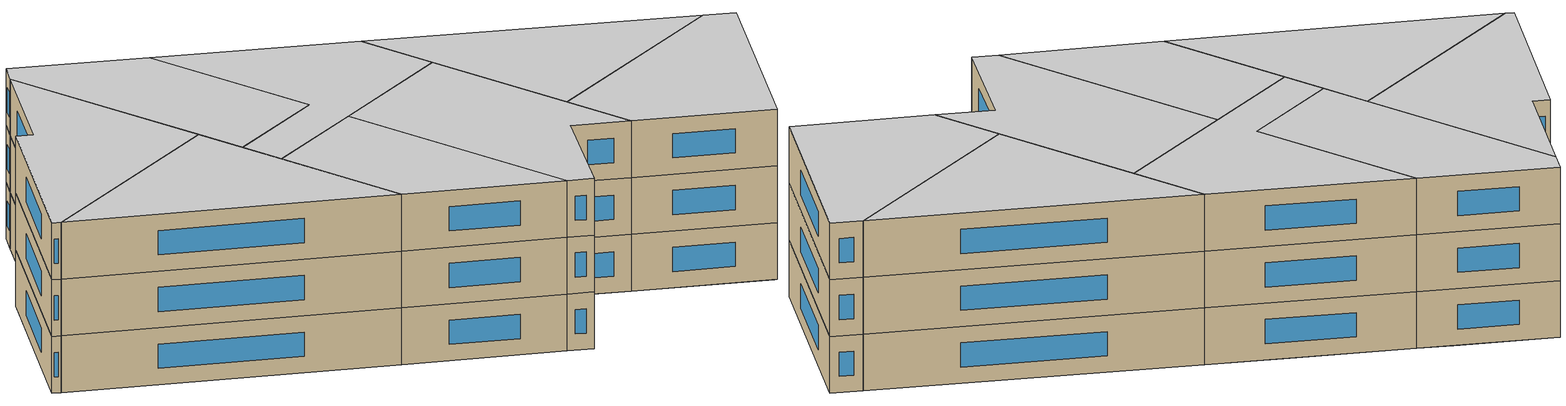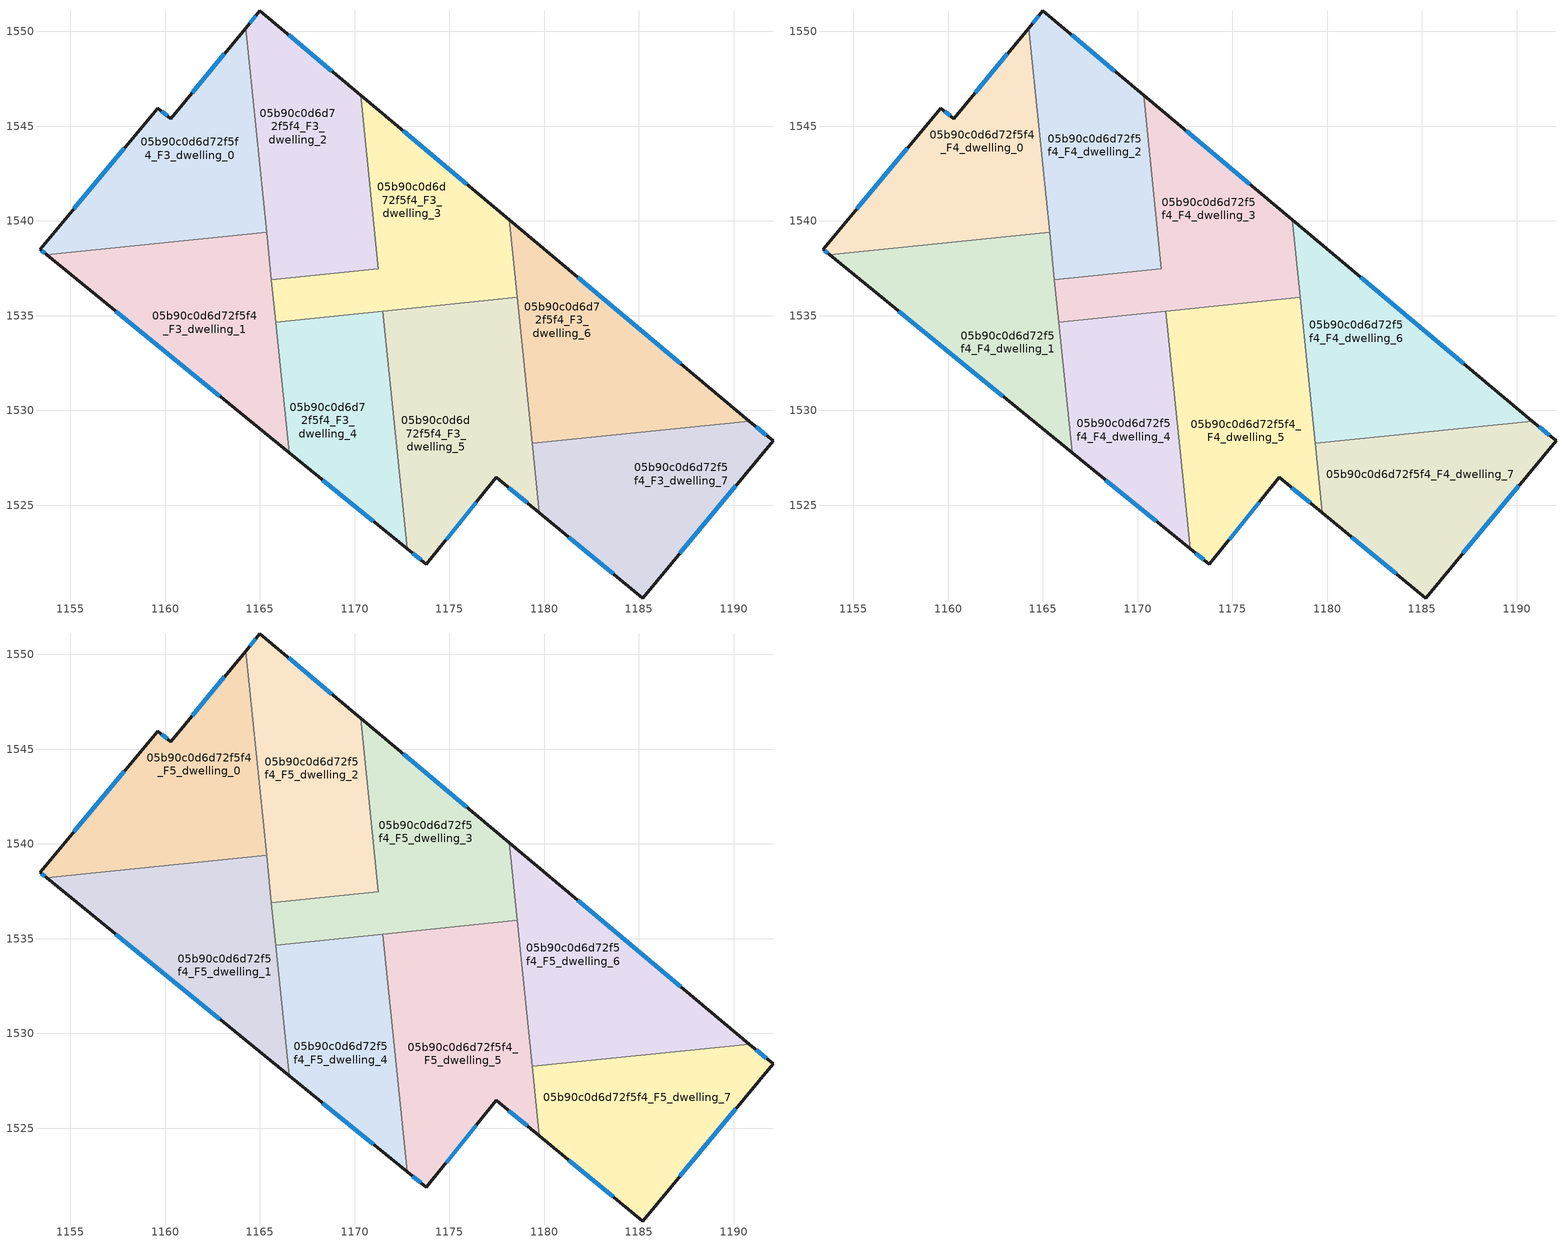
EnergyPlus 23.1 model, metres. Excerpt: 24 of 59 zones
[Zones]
05b90c0d6d72f5f4_F3_dwelling_0
 floor to 05b90c0d6d72f5f4_F2_dwelling_0 (EU_floor_Construction): 1163.63,1549.42 1164.67,1539.33 1153.76,1538.21 1153.4,1538.5 1159.62,1545.95 1160.3,1545.4 z9
 floor to 05b90c0d6d72f5f4_F2_dwelling_1 (EU_floor_Construction): 1164.25,1550.17 1165.36,1539.4 1164.67,1539.33 1163.63,1549.42 z9
 wall outside (EU_wall_Construction): 1164.25,1550.17 1160.3,1545.4 1159.62,1545.95 1153.4,1538.5 1153.76,1538.21 z9:12
 wall to 05b90c0d6d72f5f4_F3_dwelling_1 (EU_wall_Construction): 1153.76,1538.21 1165.36,1539.4 z9:12
 wall to 05b90c0d6d72f5f4_F3_dwelling_2 (EU_wall_Construction): 1165.36,1539.4 1164.25,1550.17 z9:12
 window (EU_Window_Construction): 1153.5,1538.42 1153.65,1538.29 / 1157.84,1543.82 1155.18,1540.63 / 1160.11,1545.56 1159.82,1545.79 / 1163.12,1548.81 1161.43,1546.76 z9.86:11.14
05b90c0d6d72f5f4_F3_dwelling_1
 floor to 05b90c0d6d72f5f4_F2_dwelling_2 (EU_floor_Construction): 1164.72,1538.8 1164.84,1537.63 1165.79,1528.39 1154.34,1537.73 z9
 floor to 05b90c0d6d72f5f4_F2_dwelling_0 (EU_floor_Construction): 1164.67,1539.33 1164.72,1538.8 1154.34,1537.73 1153.76,1538.21 z9
 floor to 05b90c0d6d72f5f4_F2_dwelling_1 (EU_floor_Construction): 1165.36,1539.4 1165.41,1538.87 1164.72,1538.8 1164.67,1539.33 z9
 floor to 05b90c0d6d72f5f4_F2_dwelling_3 (EU_floor_Construction): 1165.41,1538.87 1165.75,1535.56 1165.06,1535.49 1164.84,1537.63 1164.83,1537.77 1164.72,1538.8 z9
 floor adiabatic (EU_floor_Construction): 1164.84,1537.63 1165.06,1535.49 1165.75,1535.56 1166.55,1527.77 1165.79,1528.39 1164.83,1537.77 z9
 wall outside (EU_wall_Construction): 1153.76,1538.21 1166.55,1527.77 z9:12
 wall to 05b90c0d6d72f5f4_F3_dwelling_4 (EU_wall_Construction): 1166.55,1527.77 1165.84,1534.66 z9:12
 wall to 05b90c0d6d72f5f4_F3_dwelling_3 (EU_wall_Construction): 1165.84,1534.66 1165.61,1536.88 z9:12
 wall to 05b90c0d6d72f5f4_F3_dwelling_2 (EU_wall_Construction): 1165.61,1536.88 1165.36,1539.4 z9:12
 window (EU_Window_Construction): 1157.41,1535.23 1162.89,1530.75 z9.86:11.14
05b90c0d6d72f5f4_F3_dwelling_2
 floor to 05b90c0d6d72f5f4_F2_dwelling_1 (EU_floor_Construction): 1168.94,1547.79 1169.81,1539.32 1165.41,1538.87 1164.25,1550.17 1165.01,1551.08 z9
 floor to 05b90c0d6d72f5f4_F2_dwelling_3 (EU_floor_Construction): 1170.32,1546.62 1171.26,1537.46 1165.61,1536.88 1165.41,1538.87 1169.81,1539.32 1168.94,1547.79 z9
 wall outside (EU_wall_Construction): 1170.32,1546.62 1165.01,1551.08 1164.25,1550.17 z9:12
 wall to 05b90c0d6d72f5f4_F3_dwelling_3 (EU_wall_Construction): 1165.61,1536.88 1171.26,1537.46 1170.32,1546.62 z9:12
 window (EU_Window_Construction): 1164.79,1550.82 1164.47,1550.43 / 1168.8,1547.9 1166.53,1549.81 z9.86:11.14
05b90c0d6d72f5f4_F3_dwelling_3
 floor to 05b90c0d6d72f5f4_F2_dwelling_3 (EU_floor_Construction): 1175,1542.7 1175.63,1536.58 1165.75,1535.56 1165.61,1536.88 1171.26,1537.46 1170.32,1546.62 z9
 floor to 05b90c0d6d72f5f4_F2_dwelling_6 (EU_floor_Construction): 1178.17,1540.05 1178.59,1535.97 1175.72,1535.67 1175,1542.7 z9
 floor to 05b90c0d6d72f5f4_F2_dwelling_4 (EU_floor_Construction): 1170.14,1536.01 1170.24,1535.11 1165.84,1534.66 1165.75,1535.56 z9
 floor to 05b90c0d6d72f5f4_F2_dwelling_5 (EU_floor_Construction): 1175.63,1536.58 1175.72,1535.67 1170.24,1535.11 1170.15,1536.01 z9
 wall outside (EU_wall_Construction): 1178.17,1540.05 1170.32,1546.62 z9:12
 wall to 05b90c0d6d72f5f4_F3_dwelling_6 (EU_wall_Construction): 1178.59,1535.97 1178.17,1540.05 z9:12
 wall to 05b90c0d6d72f5f4_F3_dwelling_5 (EU_wall_Construction): 1171.49,1535.24 1178.59,1535.97 z9:12
 wall to 05b90c0d6d72f5f4_F3_dwelling_4 (EU_wall_Construction): 1165.84,1534.66 1171.49,1535.24 z9:12
 window (EU_Window_Construction): 1175.93,1541.93 1172.56,1544.75 z9.86:11.14
05b90c0d6d72f5f4_F3_dwelling_4
 floor to 05b90c0d6d72f5f4_F2_dwelling_4 (EU_floor_Construction): 1170.24,1535.11 1171.4,1523.82 1166.55,1527.77 1165.84,1534.66 z9
 floor to 05b90c0d6d72f5f4_F2_dwelling_5 (EU_floor_Construction): 1171.49,1535.24 1172.78,1522.69 1171.4,1523.82 1170.24,1535.11 z9
 wall outside (EU_wall_Construction): 1166.55,1527.77 1172.78,1522.69 z9:12
 wall to 05b90c0d6d72f5f4_F3_dwelling_5 (EU_wall_Construction): 1172.78,1522.69 1171.49,1535.24 z9:12
 window (EU_Window_Construction): 1168.33,1526.32 1171,1524.14 z9.86:11.14
05b90c0d6d72f5f4_F3_dwelling_5
 floor to 05b90c0d6d72f5f4_F2_dwelling_5 (EU_floor_Construction): 1175.72,1535.67 1176.6,1527.2 1179.75,1524.59 1177.48,1526.47 1173.78,1521.88 1172.78,1522.69 1171.49,1535.24 z9
 floor to 05b90c0d6d72f5f4_F2_dwelling_7 (EU_floor_Construction): 1179.07,1531.26 1179.75,1524.59 1176.6,1527.2 1176.21,1530.96 z9
 floor to 05b90c0d6d72f5f4_F2_dwelling_6 (EU_floor_Construction): 1178.59,1535.97 1179.07,1531.26 1176.21,1530.96 1175.72,1535.67 z9
 wall outside (EU_wall_Construction): 1172.78,1522.69 1173.78,1521.88 1177.48,1526.47 1179.75,1524.59 z9:12
 wall to 05b90c0d6d72f5f4_F3_dwelling_7 (EU_wall_Construction): 1179.75,1524.59 1179.38,1528.27 z9:12
 wall to 05b90c0d6d72f5f4_F3_dwelling_6 (EU_wall_Construction): 1179.38,1528.26 1178.59,1535.97 z9:12
 window (EU_Window_Construction): 1173.06,1522.46 1173.49,1522.11 / 1178.13,1525.93 1179.1,1525.13 / 1174.83,1523.19 1176.42,1525.16 z9.86:11.14
05b90c0d6d72f5f4_F3_dwelling_6
 floor to 05b90c0d6d72f5f4_F2_dwelling_6 (EU_floor_Construction): 1183.54,1535.54 1183.93,1531.76 1179.07,1531.26 1178.17,1540.05 z9
 floor to 05b90c0d6d72f5f4_F2_dwelling_8 (EU_floor_Construction): 1190.82,1529.44 1184.24,1528.76 1183.54,1535.54 z9
 floor to 05b90c0d6d72f5f4_F2_dwelling_7 (EU_floor_Construction): 1183.93,1531.76 1184.24,1528.76 1179.38,1528.27 1179.07,1531.26 z9
 wall outside (EU_wall_Construction): 1190.82,1529.44 1178.17,1540.05 z9:12
 wall to 05b90c0d6d72f5f4_F3_dwelling_7 (EU_wall_Construction): 1179.38,1528.26 1190.82,1529.44 z9:12
 window (EU_Window_Construction): 1187.21,1532.47 1181.78,1537.02 z9.86:11.14
05b90c0d6d72f5f4_F3_dwelling_7
 floor to 05b90c0d6d72f5f4_F2_dwelling_7 (EU_floor_Construction): 1184.24,1528.76 1185.12,1520.17 1179.75,1524.59 1179.38,1528.26 z9
 floor to 05b90c0d6d72f5f4_F2_dwelling_8 (EU_floor_Construction): 1192.08,1528.39 1185.21,1520.09 1185.12,1520.17 1184.24,1528.76 1190.82,1529.44 z9
 wall outside (EU_wall_Construction): 1179.75,1524.59 1185.21,1520.09 1192.08,1528.39 1190.82,1529.44 z9:12
 window (EU_Window_Construction): 1191.72,1528.69 1191.18,1529.14 / 1187.17,1522.46 1190.11,1526.02 / 1181.31,1523.31 1183.65,1521.38 z9.86:11.14
05b90c0d6d72f5f4_F4_dwelling_0
 floor to 05b90c0d6d72f5f4_F3_dwelling_0 (EU_floor_Construction): 1164.25,1550.17 1165.36,1539.4 1153.76,1538.21 1153.4,1538.5 1159.62,1545.95 1160.3,1545.4 z12
 wall outside (EU_wall_Construction): 1164.25,1550.17 1160.3,1545.4 1159.62,1545.95 1153.4,1538.5 1153.76,1538.21 z12:15
 wall to 05b90c0d6d72f5f4_F4_dwelling_1 (EU_wall_Construction): 1153.76,1538.21 1165.36,1539.4 z12:15
 wall to 05b90c0d6d72f5f4_F4_dwelling_2 (EU_wall_Construction): 1165.36,1539.4 1164.25,1550.17 z12:15
 window (EU_Window_Construction): 1153.5,1538.42 1153.65,1538.29 / 1157.84,1543.82 1155.18,1540.63 / 1160.11,1545.56 1159.82,1545.79 / 1163.12,1548.81 1161.43,1546.76 z12.86:14.14
05b90c0d6d72f5f4_F4_dwelling_1
 floor to 05b90c0d6d72f5f4_F3_dwelling_1 (EU_floor_Construction): 1165.36,1539.4 1166.55,1527.77 1153.76,1538.21 z12
 wall outside (EU_wall_Construction): 1153.76,1538.21 1166.55,1527.77 z12:15
 wall to 05b90c0d6d72f5f4_F4_dwelling_4 (EU_wall_Construction): 1166.55,1527.77 1165.84,1534.66 z12:15
 wall to 05b90c0d6d72f5f4_F4_dwelling_3 (EU_wall_Construction): 1165.84,1534.66 1165.61,1536.88 z12:15
 wall to 05b90c0d6d72f5f4_F4_dwelling_2 (EU_wall_Construction): 1165.61,1536.88 1165.36,1539.4 z12:15
 window (EU_Window_Construction): 1157.41,1535.23 1162.89,1530.75 z12.86:14.14
05b90c0d6d72f5f4_F4_dwelling_2
 floor to 05b90c0d6d72f5f4_F3_dwelling_2 (EU_floor_Construction): 1170.32,1546.62 1171.26,1537.46 1165.61,1536.88 1164.25,1550.17 1165.01,1551.08 z12
 wall outside (EU_wall_Construction): 1170.32,1546.62 1165.01,1551.08 1164.25,1550.17 z12:15
 wall to 05b90c0d6d72f5f4_F4_dwelling_3 (EU_wall_Construction): 1165.61,1536.88 1171.26,1537.46 1170.32,1546.62 z12:15
 window (EU_Window_Construction): 1164.79,1550.82 1164.47,1550.43 / 1168.8,1547.9 1166.53,1549.81 z12.86:14.14
05b90c0d6d72f5f4_F4_dwelling_3
 floor to 05b90c0d6d72f5f4_F3_dwelling_3 (EU_floor_Construction): 1178.17,1540.05 1178.59,1535.97 1165.84,1534.66 1165.61,1536.88 1171.26,1537.46 1170.32,1546.62 z12
 wall outside (EU_wall_Construction): 1178.17,1540.05 1170.32,1546.62 z12:15
 wall to 05b90c0d6d72f5f4_F4_dwelling_6 (EU_wall_Construction): 1178.59,1535.97 1178.17,1540.05 z12:15
 wall to 05b90c0d6d72f5f4_F4_dwelling_5 (EU_wall_Construction): 1171.49,1535.24 1178.59,1535.97 z12:15
 wall to 05b90c0d6d72f5f4_F4_dwelling_4 (EU_wall_Construction): 1165.84,1534.66 1171.49,1535.24 z12:15
 window (EU_Window_Construction): 1175.93,1541.93 1172.56,1544.75 z12.86:14.14
05b90c0d6d72f5f4_F4_dwelling_4
 floor to 05b90c0d6d72f5f4_F3_dwelling_4 (EU_floor_Construction): 1171.49,1535.24 1172.78,1522.69 1166.55,1527.77 1165.84,1534.66 z12
 wall outside (EU_wall_Construction): 1166.55,1527.77 1172.78,1522.69 z12:15
 wall to 05b90c0d6d72f5f4_F4_dwelling_5 (EU_wall_Construction): 1172.78,1522.69 1171.49,1535.24 z12:15
 window (EU_Window_Construction): 1168.33,1526.32 1171,1524.14 z12.86:14.14
05b90c0d6d72f5f4_F4_dwelling_5
 floor to 05b90c0d6d72f5f4_F3_dwelling_5 (EU_floor_Construction): 1178.59,1535.97 1179.75,1524.59 1177.48,1526.47 1173.78,1521.88 1172.78,1522.69 1171.49,1535.24 z12
 wall outside (EU_wall_Construction): 1172.78,1522.69 1173.78,1521.88 1177.48,1526.47 1179.75,1524.59 z12:15
 wall to 05b90c0d6d72f5f4_F4_dwelling_7 (EU_wall_Construction): 1179.75,1524.59 1179.38,1528.27 z12:15
 wall to 05b90c0d6d72f5f4_F4_dwelling_6 (EU_wall_Construction): 1179.38,1528.26 1178.59,1535.97 z12:15
 window (EU_Window_Construction): 1173.06,1522.46 1173.49,1522.11 / 1178.13,1525.93 1179.1,1525.13 / 1174.83,1523.19 1176.42,1525.16 z12.86:14.14
05b90c0d6d72f5f4_F4_dwelling_6
 floor to 05b90c0d6d72f5f4_F3_dwelling_6 (EU_floor_Construction): 1190.82,1529.44 1179.38,1528.26 1178.17,1540.05 z12
 wall outside (EU_wall_Construction): 1190.82,1529.44 1178.17,1540.05 z12:15
 wall to 05b90c0d6d72f5f4_F4_dwelling_7 (EU_wall_Construction): 1179.38,1528.26 1190.82,1529.44 z12:15
 window (EU_Window_Construction): 1187.21,1532.47 1181.78,1537.02 z12.86:14.14
05b90c0d6d72f5f4_F4_dwelling_7
 floor to 05b90c0d6d72f5f4_F3_dwelling_7 (EU_floor_Construction): 1192.08,1528.39 1185.21,1520.09 1179.75,1524.59 1179.38,1528.26 1190.82,1529.44 z12
 wall outside (EU_wall_Construction): 1179.75,1524.59 1185.21,1520.09 1192.08,1528.39 1190.82,1529.44 z12:15
 window (EU_Window_Construction): 1191.72,1528.69 1191.18,1529.14 / 1187.17,1522.46 1190.11,1526.02 / 1181.31,1523.31 1183.65,1521.38 z12.86:14.14
05b90c0d6d72f5f4_F5_dwelling_0
 floor to 05b90c0d6d72f5f4_F4_dwelling_0 (EU_floor_Construction): 1164.25,1550.17 1165.36,1539.4 1153.76,1538.21 1153.4,1538.5 1159.62,1545.95 1160.3,1545.4 z15
 wall outside (EU_wall_Construction): 1164.25,1550.17 1160.3,1545.4 1159.62,1545.95 1153.4,1538.5 1153.76,1538.21 z15:18
 wall to 05b90c0d6d72f5f4_F5_dwelling_1 (EU_wall_Construction): 1153.76,1538.21 1165.36,1539.4 z15:18
 wall to 05b90c0d6d72f5f4_F5_dwelling_2 (EU_wall_Construction): 1165.36,1539.4 1164.25,1550.17 z15:18
 window (EU_Window_Construction): 1153.5,1538.42 1153.65,1538.29 / 1157.84,1543.82 1155.18,1540.63 / 1160.11,1545.56 1159.82,1545.79 / 1163.12,1548.81 1161.43,1546.76 z15.86:17.14
 ceiling to 05b90c0d6d72f5f4_F6_dwelling_0 (EU_floor_Construction): 1165.36,1539.4 1164.25,1550.17 1160.3,1545.4 1159.62,1545.95 1153.4,1538.5 1153.76,1538.21 z18
05b90c0d6d72f5f4_F5_dwelling_1
 floor to 05b90c0d6d72f5f4_F4_dwelling_1 (EU_floor_Construction): 1165.36,1539.4 1166.55,1527.77 1153.76,1538.21 z15
 wall outside (EU_wall_Construction): 1153.76,1538.21 1166.55,1527.77 z15:18
 wall to 05b90c0d6d72f5f4_F5_dwelling_4 (EU_wall_Construction): 1166.55,1527.77 1165.84,1534.66 z15:18
 wall to 05b90c0d6d72f5f4_F5_dwelling_3 (EU_wall_Construction): 1165.84,1534.66 1165.61,1536.88 z15:18
 wall to 05b90c0d6d72f5f4_F5_dwelling_2 (EU_wall_Construction): 1165.61,1536.88 1165.36,1539.4 z15:18
 window (EU_Window_Construction): 1157.41,1535.23 1162.89,1530.75 z15.86:17.14
 ceiling to 05b90c0d6d72f5f4_F6_dwelling_1 (EU_floor_Construction): 1166.55,1527.77 1165.36,1539.4 1153.76,1538.21 z18
05b90c0d6d72f5f4_F5_dwelling_2
 floor to 05b90c0d6d72f5f4_F4_dwelling_2 (EU_floor_Construction): 1170.32,1546.62 1171.26,1537.46 1165.61,1536.88 1164.25,1550.17 1165.01,1551.08 z15
 wall outside (EU_wall_Construction): 1170.32,1546.62 1165.01,1551.08 1164.25,1550.17 z15:18
 wall to 05b90c0d6d72f5f4_F5_dwelling_3 (EU_wall_Construction): 1165.61,1536.88 1171.26,1537.46 1170.32,1546.62 z15:18
 window (EU_Window_Construction): 1164.79,1550.82 1164.47,1550.43 / 1168.8,1547.9 1166.53,1549.81 z15.86:17.14
 ceiling to 05b90c0d6d72f5f4_F6_dwelling_2 (EU_floor_Construction): 1171.26,1537.46 1170.32,1546.62 1165.01,1551.08 1164.25,1550.17 1165.61,1536.88 z18
05b90c0d6d72f5f4_F5_dwelling_3
 floor to 05b90c0d6d72f5f4_F4_dwelling_3 (EU_floor_Construction): 1178.17,1540.05 1178.59,1535.97 1165.84,1534.66 1165.61,1536.88 1171.26,1537.46 1170.32,1546.62 z15
 wall outside (EU_wall_Construction): 1178.17,1540.05 1170.32,1546.62 z15:18
 wall to 05b90c0d6d72f5f4_F5_dwelling_6 (EU_wall_Construction): 1178.59,1535.97 1178.17,1540.05 z15:18
 wall to 05b90c0d6d72f5f4_F5_dwelling_5 (EU_wall_Construction): 1171.49,1535.24 1178.59,1535.97 z15:18
 wall to 05b90c0d6d72f5f4_F5_dwelling_4 (EU_wall_Construction): 1165.84,1534.66 1171.49,1535.24 z15:18
 window (EU_Window_Construction): 1175.93,1541.93 1172.56,1544.75 z15.86:17.14
 ceiling to 05b90c0d6d72f5f4_F6_dwelling_3 (EU_floor_Construction): 1178.59,1535.97 1178.17,1540.05 1170.32,1546.62 1171.26,1537.46 1165.61,1536.88 1165.84,1534.66 z18
05b90c0d6d72f5f4_F5_dwelling_4
 floor to 05b90c0d6d72f5f4_F4_dwelling_4 (EU_floor_Construction): 1171.49,1535.24 1172.78,1522.69 1166.55,1527.77 1165.84,1534.66 z15
 wall outside (EU_wall_Construction): 1166.55,1527.77 1172.78,1522.69 z15:18
 wall to 05b90c0d6d72f5f4_F5_dwelling_5 (EU_wall_Construction): 1172.78,1522.69 1171.49,1535.24 z15:18
 window (EU_Window_Construction): 1168.33,1526.32 1171,1524.14 z15.86:17.14
 ceiling to 05b90c0d6d72f5f4_F6_dwelling_4 (EU_floor_Construction): 1172.78,1522.69 1171.49,1535.24 1165.84,1534.66 1166.55,1527.77 z18
05b90c0d6d72f5f4_F5_dwelling_5
 floor to 05b90c0d6d72f5f4_F4_dwelling_5 (EU_floor_Construction): 1178.59,1535.97 1179.75,1524.59 1177.48,1526.47 1173.78,1521.88 1172.78,1522.69 1171.49,1535.24 z15
 wall outside (EU_wall_Construction): 1172.78,1522.69 1173.78,1521.88 1177.48,1526.47 1179.75,1524.59 z15:18
 wall to 05b90c0d6d72f5f4_F5_dwelling_7 (EU_wall_Construction): 1179.75,1524.59 1179.38,1528.27 z15:18
 wall to 05b90c0d6d72f5f4_F5_dwelling_6 (EU_wall_Construction): 1179.38,1528.26 1178.59,1535.97 z15:18
 window (EU_Window_Construction): 1173.06,1522.46 1173.49,1522.11 / 1178.13,1525.93 1179.1,1525.13 / 1174.83,1523.19 1176.42,1525.16 z15.86:17.14
 ceiling to 05b90c0d6d72f5f4_F6_dwelling_5 (EU_floor_Construction): 1179.75,1524.59 1178.59,1535.97 1171.49,1535.24 1172.78,1522.69 1173.78,1521.88 1177.48,1526.47 z18
05b90c0d6d72f5f4_F5_dwelling_6
 floor to 05b90c0d6d72f5f4_F4_dwelling_6 (EU_floor_Construction): 1190.82,1529.44 1179.38,1528.26 1178.17,1540.05 z15
 wall outside (EU_wall_Construction): 1190.82,1529.44 1178.17,1540.05 z15:18
 wall to 05b90c0d6d72f5f4_F5_dwelling_7 (EU_wall_Construction): 1179.38,1528.26 1190.82,1529.44 z15:18
 window (EU_Window_Construction): 1187.21,1532.47 1181.78,1537.02 z15.86:17.14
 ceiling to 05b90c0d6d72f5f4_F6_dwelling_6 (EU_floor_Construction): 1190.82,1529.44 1178.17,1540.05 1179.38,1528.26 z18
05b90c0d6d72f5f4_F5_dwelling_7
 floor to 05b90c0d6d72f5f4_F4_dwelling_7 (EU_floor_Construction): 1192.08,1528.39 1185.21,1520.09 1179.75,1524.59 1179.38,1528.26 1190.82,1529.44 z15
 wall outside (EU_wall_Construction): 1179.75,1524.59 1185.21,1520.09 1192.08,1528.39 1190.82,1529.44 z15:18
 window (EU_Window_Construction): 1191.72,1528.69 1191.18,1529.14 / 1187.17,1522.46 1190.11,1526.02 / 1181.31,1523.31 1183.65,1521.38 z15.86:17.14
 ceiling to 05b90c0d6d72f5f4_F6_dwelling_7 (EU_floor_Construction): 1185.21,1520.09 1192.08,1528.39 1190.82,1529.44 1179.38,1528.26 1179.75,1524.59 z18
[Building]
EU S2 Campaign: North Axis=0; Terrain=City; Solar Distribution=FullExterior
[Site:Location]
Helsinki-Vantaa.AP: Latitude=60.317; Longitude=24.963; Time Zone=2; Elevation=54.6
[SizingPeriod:WeatherFileDays]
AnnualSizingPeriod: Begin Month=1; Begin Day of Month=1; End Month=12; End Day of Month=31; Day of Week for Start Day=Monday; Use Weather File Daylight Saving Period=No; Use Weather File Rain and Snow Indicators=No
[MATERIAL]
EU_InternalMass_Material: Roughness=MediumRough; Thickness=0.1; Conductivity=1; Density=1800; Specific Heat=900; Thermal Absorptance=0.9; Solar Absorptance=0.7; Visible Absorptance=0.7
[MATERIAL:NOMASS] Roughness=MediumRough; Thermal Absorptance=0.9; Solar Absorptance=0.7; Visible Absorptance=0.7
Name | Thermal Resistance
EU_wall_NoMass | 1.10183
EU_floor_NoMass | 1.70606
[WINDOWMATERIAL:SIMPLEGLAZINGSYSTEM]
EU_Window_SimpleGlazing: UFactor=3.11035; Solar Heat Gain Coefficient=0.8; Visible Transmittance=0.8
[CONSTRUCTION]
EU_wall_Construction: EU_wall_NoMass
EU_floor_Construction: EU_floor_NoMass
EU_Window_Construction: EU_Window_SimpleGlazing
EU_InternalMass_Construction: EU_InternalMass_Material
[ZONE] Type=1; Multiplier=1; Ceiling Height=autocalculate; Floor Area=autocalculate; Part of Total Floor Area=Yes
Name | Volume
05b90c0d6d72f5f4_F3_dwelling_0; 05b90c0d6d72f5f4_F4_dwelling_0; 05b90c0d6d72f5f4_F5_dwelling_0 | 204.481
05b90c0d6d72f5f4_F3_dwelling_1; 05b90c0d6d72f5f4_F4_dwelling_1; 05b90c0d6d72f5f4_F5_dwelling_1 | 204.473
05b90c0d6d72f5f4_F3_dwelling_2; 05b90c0d6d72f5f4_F4_dwelling_2; 05b90c0d6d72f5f4_F5_dwelling_2 | 204.482
05b90c0d6d72f5f4_F3_dwelling_3; 05b90c0d6d72f5f4_F4_dwelling_3; 05b90c0d6d72f5f4_F5_dwelling_3 | 204.506
05b90c0d6d72f5f4_F3_dwelling_4; 05b90c0d6d72f5f4_F4_dwelling_4; 05b90c0d6d72f5f4_F5_dwelling_4 | 166.295
05b90c0d6d72f5f4_F3_dwelling_5; 05b90c0d6d72f5f4_F4_dwelling_5; 05b90c0d6d72f5f4_F5_dwelling_5 | 242.572
05b90c0d6d72f5f4_F3_dwelling_6; 05b90c0d6d72f5f4_F4_dwelling_6; 05b90c0d6d72f5f4_F5_dwelling_6 | 204.484
05b90c0d6d72f5f4_F3_dwelling_7; 05b90c0d6d72f5f4_F4_dwelling_7; 05b90c0d6d72f5f4_F5_dwelling_7 | 204.487
[INTERNALMASS] Construction=EU_InternalMass_Construction
Name | Zone or ZoneList | Surface Area
05b90c0d6d72f5f4_F3_dwelling_0_EU_InternalMass | 05b90c0d6d72f5f4_F3_dwelling_0 | 68.1618
05b90c0d6d72f5f4_F3_dwelling_1_EU_InternalMass | 05b90c0d6d72f5f4_F3_dwelling_1 | 68.1551
05b90c0d6d72f5f4_F3_dwelling_2_EU_InternalMass | 05b90c0d6d72f5f4_F3_dwelling_2 | 68.1586
05b90c0d6d72f5f4_F3_dwelling_3_EU_InternalMass | 05b90c0d6d72f5f4_F3_dwelling_3 | 68.1682
05b90c0d6d72f5f4_F3_dwelling_4_EU_InternalMass | 05b90c0d6d72f5f4_F3_dwelling_4 | 55.4619
05b90c0d6d72f5f4_F3_dwelling_5_EU_InternalMass | 05b90c0d6d72f5f4_F3_dwelling_5 | 80.8615
05b90c0d6d72f5f4_F3_dwelling_6_EU_InternalMass | 05b90c0d6d72f5f4_F3_dwelling_6 | 68.1605
05b90c0d6d72f5f4_F3_dwelling_7_EU_InternalMass | 05b90c0d6d72f5f4_F3_dwelling_7 | 68.1624
05b90c0d6d72f5f4_F4_dwelling_0_EU_InternalMass | 05b90c0d6d72f5f4_F4_dwelling_0 | 68.1618
05b90c0d6d72f5f4_F4_dwelling_1_EU_InternalMass | 05b90c0d6d72f5f4_F4_dwelling_1 | 68.1551
05b90c0d6d72f5f4_F4_dwelling_2_EU_InternalMass | 05b90c0d6d72f5f4_F4_dwelling_2 | 68.1586
05b90c0d6d72f5f4_F4_dwelling_3_EU_InternalMass | 05b90c0d6d72f5f4_F4_dwelling_3 | 68.1682
05b90c0d6d72f5f4_F4_dwelling_4_EU_InternalMass | 05b90c0d6d72f5f4_F4_dwelling_4 | 55.4619
05b90c0d6d72f5f4_F4_dwelling_5_EU_InternalMass | 05b90c0d6d72f5f4_F4_dwelling_5 | 80.8615
05b90c0d6d72f5f4_F4_dwelling_6_EU_InternalMass | 05b90c0d6d72f5f4_F4_dwelling_6 | 68.1605
05b90c0d6d72f5f4_F4_dwelling_7_EU_InternalMass | 05b90c0d6d72f5f4_F4_dwelling_7 | 68.1624
05b90c0d6d72f5f4_F5_dwelling_0_EU_InternalMass | 05b90c0d6d72f5f4_F5_dwelling_0 | 68.1618
05b90c0d6d72f5f4_F5_dwelling_1_EU_InternalMass | 05b90c0d6d72f5f4_F5_dwelling_1 | 68.1551
05b90c0d6d72f5f4_F5_dwelling_2_EU_InternalMass | 05b90c0d6d72f5f4_F5_dwelling_2 | 68.1586
05b90c0d6d72f5f4_F5_dwelling_3_EU_InternalMass | 05b90c0d6d72f5f4_F5_dwelling_3 | 68.1682
05b90c0d6d72f5f4_F5_dwelling_4_EU_InternalMass | 05b90c0d6d72f5f4_F5_dwelling_4 | 55.4619
05b90c0d6d72f5f4_F5_dwelling_5_EU_InternalMass | 05b90c0d6d72f5f4_F5_dwelling_5 | 80.8615
05b90c0d6d72f5f4_F5_dwelling_6_EU_InternalMass | 05b90c0d6d72f5f4_F5_dwelling_6 | 68.1605
05b90c0d6d72f5f4_F5_dwelling_7_EU_InternalMass | 05b90c0d6d72f5f4_F5_dwelling_7 | 68.1624
[OTHEREQUIPMENT] Fuel Type=Electricity; Design Level Calculation Method=Watts/Area; Power per Zone Floor Area=1; Fraction Latent=0; Fraction Radiant=0; Fraction Lost=0; Carbon Dioxide Generation Rate=0; EndUse Subcategory=EU_Step8_InternalGains
Name | Zone or ZoneList or Space or SpaceList | Schedule
EU_Step8_InternalGain_05b90c0d6d72f5f4_F3_dwelling_0_f000 | 05b90c0d6d72f5f4_F3_dwelling_0 | EU_Step8_GainSchedule_05b90c0d6d72f5f4_F3_dwelling_0_f000
EU_Step8_InternalGain_05b90c0d6d72f5f4_F3_dwelling_1_f000 | 05b90c0d6d72f5f4_F3_dwelling_1 | EU_Step8_GainSchedule_05b90c0d6d72f5f4_F3_dwelling_1_f000
EU_Step8_InternalGain_05b90c0d6d72f5f4_F3_dwelling_2_f000 | 05b90c0d6d72f5f4_F3_dwelling_2 | EU_Step8_GainSchedule_05b90c0d6d72f5f4_F3_dwelling_2_f000
EU_Step8_InternalGain_05b90c0d6d72f5f4_F3_dwelling_3_f000 | 05b90c0d6d72f5f4_F3_dwelling_3 | EU_Step8_GainSchedule_05b90c0d6d72f5f4_F3_dwelling_3_f000
EU_Step8_InternalGain_05b90c0d6d72f5f4_F3_dwelling_4_f000 | 05b90c0d6d72f5f4_F3_dwelling_4 | EU_Step8_GainSchedule_05b90c0d6d72f5f4_F3_dwelling_4_f000
EU_Step8_InternalGain_05b90c0d6d72f5f4_F3_dwelling_5_f000 | 05b90c0d6d72f5f4_F3_dwelling_5 | EU_Step8_GainSchedule_05b90c0d6d72f5f4_F3_dwelling_5_f000
EU_Step8_InternalGain_05b90c0d6d72f5f4_F3_dwelling_6_f000 | 05b90c0d6d72f5f4_F3_dwelling_6 | EU_Step8_GainSchedule_05b90c0d6d72f5f4_F3_dwelling_6_f000
EU_Step8_InternalGain_05b90c0d6d72f5f4_F3_dwelling_7_f000 | 05b90c0d6d72f5f4_F3_dwelling_7 | EU_Step8_GainSchedule_05b90c0d6d72f5f4_F3_dwelling_7_f000
EU_Step8_InternalGain_05b90c0d6d72f5f4_F4_dwelling_0_f000 | 05b90c0d6d72f5f4_F4_dwelling_0 | EU_Step8_GainSchedule_05b90c0d6d72f5f4_F4_dwelling_0_f000
EU_Step8_InternalGain_05b90c0d6d72f5f4_F4_dwelling_1_f000 | 05b90c0d6d72f5f4_F4_dwelling_1 | EU_Step8_GainSchedule_05b90c0d6d72f5f4_F4_dwelling_1_f000
EU_Step8_InternalGain_05b90c0d6d72f5f4_F4_dwelling_2_f000 | 05b90c0d6d72f5f4_F4_dwelling_2 | EU_Step8_GainSchedule_05b90c0d6d72f5f4_F4_dwelling_2_f000
EU_Step8_InternalGain_05b90c0d6d72f5f4_F4_dwelling_3_f000 | 05b90c0d6d72f5f4_F4_dwelling_3 | EU_Step8_GainSchedule_05b90c0d6d72f5f4_F4_dwelling_3_f000
EU_Step8_InternalGain_05b90c0d6d72f5f4_F4_dwelling_4_f000 | 05b90c0d6d72f5f4_F4_dwelling_4 | EU_Step8_GainSchedule_05b90c0d6d72f5f4_F4_dwelling_4_f000
EU_Step8_InternalGain_05b90c0d6d72f5f4_F4_dwelling_5_f000 | 05b90c0d6d72f5f4_F4_dwelling_5 | EU_Step8_GainSchedule_05b90c0d6d72f5f4_F4_dwelling_5_f000
EU_Step8_InternalGain_05b90c0d6d72f5f4_F4_dwelling_6_f000 | 05b90c0d6d72f5f4_F4_dwelling_6 | EU_Step8_GainSchedule_05b90c0d6d72f5f4_F4_dwelling_6_f000
EU_Step8_InternalGain_05b90c0d6d72f5f4_F4_dwelling_7_f000 | 05b90c0d6d72f5f4_F4_dwelling_7 | EU_Step8_GainSchedule_05b90c0d6d72f5f4_F4_dwelling_7_f000
EU_Step8_InternalGain_05b90c0d6d72f5f4_F5_dwelling_0_f000 | 05b90c0d6d72f5f4_F5_dwelling_0 | EU_Step8_GainSchedule_05b90c0d6d72f5f4_F5_dwelling_0_f000
EU_Step8_InternalGain_05b90c0d6d72f5f4_F5_dwelling_1_f000 | 05b90c0d6d72f5f4_F5_dwelling_1 | EU_Step8_GainSchedule_05b90c0d6d72f5f4_F5_dwelling_1_f000
EU_Step8_InternalGain_05b90c0d6d72f5f4_F5_dwelling_2_f000 | 05b90c0d6d72f5f4_F5_dwelling_2 | EU_Step8_GainSchedule_05b90c0d6d72f5f4_F5_dwelling_2_f000
EU_Step8_InternalGain_05b90c0d6d72f5f4_F5_dwelling_3_f000 | 05b90c0d6d72f5f4_F5_dwelling_3 | EU_Step8_GainSchedule_05b90c0d6d72f5f4_F5_dwelling_3_f000
EU_Step8_InternalGain_05b90c0d6d72f5f4_F5_dwelling_4_f000 | 05b90c0d6d72f5f4_F5_dwelling_4 | EU_Step8_GainSchedule_05b90c0d6d72f5f4_F5_dwelling_4_f000
EU_Step8_InternalGain_05b90c0d6d72f5f4_F5_dwelling_5_f000 | 05b90c0d6d72f5f4_F5_dwelling_5 | EU_Step8_GainSchedule_05b90c0d6d72f5f4_F5_dwelling_5_f000
EU_Step8_InternalGain_05b90c0d6d72f5f4_F5_dwelling_6_f000 | 05b90c0d6d72f5f4_F5_dwelling_6 | EU_Step8_GainSchedule_05b90c0d6d72f5f4_F5_dwelling_6_f000
EU_Step8_InternalGain_05b90c0d6d72f5f4_F5_dwelling_7_f000 | 05b90c0d6d72f5f4_F5_dwelling_7 | EU_Step8_GainSchedule_05b90c0d6d72f5f4_F5_dwelling_7_f000
[ZONEVENTILATION:DESIGNFLOWRATE] Schedule=EU_AlwaysOn; Design Flow Rate Calculation Method=AirChanges/Hour; Air Changes per Hour=0.756316; Ventilation Type=Natural; Fan Pressure Rise=0; Fan Total Efficiency=1; Constant Term Coefficient=1; Temperature Term Coefficient=0; Velocity Term Coefficient=0; Velocity Squared Term Coefficient=0; Minimum Indoor Temperature=-100; Maximum Indoor Temperature=100; Delta Temperature=-100; Minimum Outdoor Temperature=-100; Maximum Outdoor Temperature=100; Maximum Wind Speed=40
Name | Zone or ZoneList or Space or SpaceList
EU_ConstantAir_05b90c0d6d72f5f4_F3_dwelling_0 | 05b90c0d6d72f5f4_F3_dwelling_0
EU_ConstantAir_05b90c0d6d72f5f4_F3_dwelling_1 | 05b90c0d6d72f5f4_F3_dwelling_1
EU_ConstantAir_05b90c0d6d72f5f4_F3_dwelling_2 | 05b90c0d6d72f5f4_F3_dwelling_2
EU_ConstantAir_05b90c0d6d72f5f4_F3_dwelling_3 | 05b90c0d6d72f5f4_F3_dwelling_3
EU_ConstantAir_05b90c0d6d72f5f4_F3_dwelling_4 | 05b90c0d6d72f5f4_F3_dwelling_4
EU_ConstantAir_05b90c0d6d72f5f4_F3_dwelling_5 | 05b90c0d6d72f5f4_F3_dwelling_5
EU_ConstantAir_05b90c0d6d72f5f4_F3_dwelling_6 | 05b90c0d6d72f5f4_F3_dwelling_6
EU_ConstantAir_05b90c0d6d72f5f4_F3_dwelling_7 | 05b90c0d6d72f5f4_F3_dwelling_7
EU_ConstantAir_05b90c0d6d72f5f4_F4_dwelling_0 | 05b90c0d6d72f5f4_F4_dwelling_0
EU_ConstantAir_05b90c0d6d72f5f4_F4_dwelling_1 | 05b90c0d6d72f5f4_F4_dwelling_1
EU_ConstantAir_05b90c0d6d72f5f4_F4_dwelling_2 | 05b90c0d6d72f5f4_F4_dwelling_2
EU_ConstantAir_05b90c0d6d72f5f4_F4_dwelling_3 | 05b90c0d6d72f5f4_F4_dwelling_3
EU_ConstantAir_05b90c0d6d72f5f4_F4_dwelling_4 | 05b90c0d6d72f5f4_F4_dwelling_4
EU_ConstantAir_05b90c0d6d72f5f4_F4_dwelling_5 | 05b90c0d6d72f5f4_F4_dwelling_5
EU_ConstantAir_05b90c0d6d72f5f4_F4_dwelling_6 | 05b90c0d6d72f5f4_F4_dwelling_6
EU_ConstantAir_05b90c0d6d72f5f4_F4_dwelling_7 | 05b90c0d6d72f5f4_F4_dwelling_7
EU_ConstantAir_05b90c0d6d72f5f4_F5_dwelling_0 | 05b90c0d6d72f5f4_F5_dwelling_0
EU_ConstantAir_05b90c0d6d72f5f4_F5_dwelling_1 | 05b90c0d6d72f5f4_F5_dwelling_1
EU_ConstantAir_05b90c0d6d72f5f4_F5_dwelling_2 | 05b90c0d6d72f5f4_F5_dwelling_2
EU_ConstantAir_05b90c0d6d72f5f4_F5_dwelling_3 | 05b90c0d6d72f5f4_F5_dwelling_3
EU_ConstantAir_05b90c0d6d72f5f4_F5_dwelling_4 | 05b90c0d6d72f5f4_F5_dwelling_4
EU_ConstantAir_05b90c0d6d72f5f4_F5_dwelling_5 | 05b90c0d6d72f5f4_F5_dwelling_5
EU_ConstantAir_05b90c0d6d72f5f4_F5_dwelling_6 | 05b90c0d6d72f5f4_F5_dwelling_6
EU_ConstantAir_05b90c0d6d72f5f4_F5_dwelling_7 | 05b90c0d6d72f5f4_F5_dwelling_7
[HVACTEMPLATE:THERMOSTAT] Constant Heating Setpoint=20; Constant Cooling Setpoint=50
EU_HeatOnly_05b90c0d6d72f5f4_F0_dwelling_0; EU_HeatOnly_05b90c0d6d72f5f4_F0_dwelling_1; EU_HeatOnly_05b90c0d6d72f5f4_F0_dwelling_2; EU_HeatOnly_05b90c0d6d72f5f4_F0_dwelling_3; EU_HeatOnly_05b90c0d6d72f5f4_F0_dwelling_4; EU_HeatOnly_05b90c0d6d72f5f4_F0_dwelling_5; EU_HeatOnly_05b90c0d6d72f5f4_F0_dwelling_6; EU_HeatOnly_05b90c0d6d72f5f4_F0_dwelling_7; EU_HeatOnly_05b90c0d6d72f5f4_F0_dwelling_8; EU_HeatOnly_05b90c0d6d72f5f4_F1_dwelling_0; EU_HeatOnly_05b90c0d6d72f5f4_F1_dwelling_1; EU_HeatOnly_05b90c0d6d72f5f4_F1_dwelling_2; EU_HeatOnly_05b90c0d6d72f5f4_F1_dwelling_3; EU_HeatOnly_05b90c0d6d72f5f4_F1_dwelling_4; EU_HeatOnly_05b90c0d6d72f5f4_F1_dwelling_5; EU_HeatOnly_05b90c0d6d72f5f4_F1_dwelling_6; EU_HeatOnly_05b90c0d6d72f5f4_F1_dwelling_7; EU_HeatOnly_05b90c0d6d72f5f4_F1_dwelling_8; EU_HeatOnly_05b90c0d6d72f5f4_F2_dwelling_0; EU_HeatOnly_05b90c0d6d72f5f4_F2_dwelling_1; EU_HeatOnly_05b90c0d6d72f5f4_F2_dwelling_2; EU_HeatOnly_05b90c0d6d72f5f4_F2_dwelling_3; EU_HeatOnly_05b90c0d6d72f5f4_F2_dwelling_4; EU_HeatOnly_05b90c0d6d72f5f4_F2_dwelling_5; EU_HeatOnly_05b90c0d6d72f5f4_F2_dwelling_6; EU_HeatOnly_05b90c0d6d72f5f4_F2_dwelling_7; EU_HeatOnly_05b90c0d6d72f5f4_F2_dwelling_8; EU_HeatOnly_05b90c0d6d72f5f4_F3_dwelling_0; EU_HeatOnly_05b90c0d6d72f5f4_F3_dwelling_1; EU_HeatOnly_05b90c0d6d72f5f4_F3_dwelling_2; EU_HeatOnly_05b90c0d6d72f5f4_F3_dwelling_3; EU_HeatOnly_05b90c0d6d72f5f4_F3_dwelling_4; EU_HeatOnly_05b90c0d6d72f5f4_F3_dwelling_5; EU_HeatOnly_05b90c0d6d72f5f4_F3_dwelling_6; EU_HeatOnly_05b90c0d6d72f5f4_F3_dwelling_7; EU_HeatOnly_05b90c0d6d72f5f4_F4_dwelling_0; EU_HeatOnly_05b90c0d6d72f5f4_F4_dwelling_1; EU_HeatOnly_05b90c0d6d72f5f4_F4_dwelling_2; EU_HeatOnly_05b90c0d6d72f5f4_F4_dwelling_3; EU_HeatOnly_05b90c0d6d72f5f4_F4_dwelling_4; EU_HeatOnly_05b90c0d6d72f5f4_F4_dwelling_5; EU_HeatOnly_05b90c0d6d72f5f4_F4_dwelling_6; EU_HeatOnly_05b90c0d6d72f5f4_F4_dwelling_7; EU_HeatOnly_05b90c0d6d72f5f4_F5_dwelling_0; EU_HeatOnly_05b90c0d6d72f5f4_F5_dwelling_1; EU_HeatOnly_05b90c0d6d72f5f4_F5_dwelling_2; EU_HeatOnly_05b90c0d6d72f5f4_F5_dwelling_3; EU_HeatOnly_05b90c0d6d72f5f4_F5_dwelling_4; EU_HeatOnly_05b90c0d6d72f5f4_F5_dwelling_5; EU_HeatOnly_05b90c0d6d72f5f4_F5_dwelling_6; EU_HeatOnly_05b90c0d6d72f5f4_F5_dwelling_7; EU_HeatOnly_05b90c0d6d72f5f4_F6_dwelling_0; EU_HeatOnly_05b90c0d6d72f5f4_F6_dwelling_1; EU_HeatOnly_05b90c0d6d72f5f4_F6_dwelling_2; EU_HeatOnly_05b90c0d6d72f5f4_F6_dwelling_3; EU_HeatOnly_05b90c0d6d72f5f4_F6_dwelling_4; EU_HeatOnly_05b90c0d6d72f5f4_F6_dwelling_5; EU_HeatOnly_05b90c0d6d72f5f4_F6_dwelling_6; EU_HeatOnly_05b90c0d6d72f5f4_F6_dwelling_7
[HVACTEMPLATE:ZONE:IDEALLOADSAIRSYSTEM] System Availability Schedule=EU_AlwaysOn; Maximum Heating Supply Air Temperature=50; Minimum Cooling Supply Air Temperature=13; Maximum Heating Supply Air Humidity Ratio=0.0156; Minimum Cooling Supply Air Humidity Ratio=0.0077; Heating Limit=NoLimit; Cooling Limit=NoLimit; Heating Availability Schedule=EU_AlwaysOn; Cooling Availability Schedule=EU_CoolingOff; Dehumidification Control Type=ConstantSensibleHeatRatio; Cooling Sensible Heat Ratio=0.7; Dehumidification Setpoint=60; Humidification Control Type=None; Humidification Setpoint=30; Outdoor Air Method=None; Outdoor Air Flow Rate per Person=0.00944; Outdoor Air Flow Rate per Zone Floor Area=0; Outdoor Air Flow Rate per Zone=0; Demand Controlled Ventilation Type=None; Outdoor Air Economizer Type=NoEconomizer; Heat Recovery Type=None; Sensible Heat Recovery Effectiveness=0.7; Latent Heat Recovery Effectiveness=0.65
Name | Template Thermostat
05b90c0d6d72f5f4_F3_dwelling_0 | EU_HeatOnly_05b90c0d6d72f5f4_F3_dwelling_0
05b90c0d6d72f5f4_F3_dwelling_1 | EU_HeatOnly_05b90c0d6d72f5f4_F3_dwelling_1
05b90c0d6d72f5f4_F3_dwelling_2 | EU_HeatOnly_05b90c0d6d72f5f4_F3_dwelling_2
05b90c0d6d72f5f4_F3_dwelling_3 | EU_HeatOnly_05b90c0d6d72f5f4_F3_dwelling_3
05b90c0d6d72f5f4_F3_dwelling_4 | EU_HeatOnly_05b90c0d6d72f5f4_F3_dwelling_4
05b90c0d6d72f5f4_F3_dwelling_5 | EU_HeatOnly_05b90c0d6d72f5f4_F3_dwelling_5
05b90c0d6d72f5f4_F3_dwelling_6 | EU_HeatOnly_05b90c0d6d72f5f4_F3_dwelling_6
05b90c0d6d72f5f4_F3_dwelling_7 | EU_HeatOnly_05b90c0d6d72f5f4_F3_dwelling_7
05b90c0d6d72f5f4_F4_dwelling_0 | EU_HeatOnly_05b90c0d6d72f5f4_F4_dwelling_0
05b90c0d6d72f5f4_F4_dwelling_1 | EU_HeatOnly_05b90c0d6d72f5f4_F4_dwelling_1
05b90c0d6d72f5f4_F4_dwelling_2 | EU_HeatOnly_05b90c0d6d72f5f4_F4_dwelling_2
05b90c0d6d72f5f4_F4_dwelling_3 | EU_HeatOnly_05b90c0d6d72f5f4_F4_dwelling_3
05b90c0d6d72f5f4_F4_dwelling_4 | EU_HeatOnly_05b90c0d6d72f5f4_F4_dwelling_4
05b90c0d6d72f5f4_F4_dwelling_5 | EU_HeatOnly_05b90c0d6d72f5f4_F4_dwelling_5
05b90c0d6d72f5f4_F4_dwelling_6 | EU_HeatOnly_05b90c0d6d72f5f4_F4_dwelling_6
05b90c0d6d72f5f4_F4_dwelling_7 | EU_HeatOnly_05b90c0d6d72f5f4_F4_dwelling_7
05b90c0d6d72f5f4_F5_dwelling_0 | EU_HeatOnly_05b90c0d6d72f5f4_F5_dwelling_0
05b90c0d6d72f5f4_F5_dwelling_1 | EU_HeatOnly_05b90c0d6d72f5f4_F5_dwelling_1
05b90c0d6d72f5f4_F5_dwelling_2 | EU_HeatOnly_05b90c0d6d72f5f4_F5_dwelling_2
05b90c0d6d72f5f4_F5_dwelling_3 | EU_HeatOnly_05b90c0d6d72f5f4_F5_dwelling_3
05b90c0d6d72f5f4_F5_dwelling_4 | EU_HeatOnly_05b90c0d6d72f5f4_F5_dwelling_4
05b90c0d6d72f5f4_F5_dwelling_5 | EU_HeatOnly_05b90c0d6d72f5f4_F5_dwelling_5
05b90c0d6d72f5f4_F5_dwelling_6 | EU_HeatOnly_05b90c0d6d72f5f4_F5_dwelling_6
05b90c0d6d72f5f4_F5_dwelling_7 | EU_HeatOnly_05b90c0d6d72f5f4_F5_dwelling_7
[SIZING:ZONE] Zone Cooling Design Supply Air Temperature Input Method=SupplyAirTemperature; Zone Cooling Design Supply Air Temperature=13; Zone Heating Design Supply Air Temperature Input Method=SupplyAirTemperature; Zone Heating Design Supply Air Temperature=50; Zone Cooling Design Supply Air Humidity Ratio=0.008; Zone Heating Design Supply Air Humidity Ratio=0.008; Cooling Design Air Flow Method=DesignDay; Cooling Design Air Flow Rate=0; Cooling Minimum Air Flow per Zone Floor Area=0.000762; Cooling Minimum Air Flow=0; Cooling Minimum Air Flow Fraction=0.2; Heating Design Air Flow Method=DesignDay; Heating Design Air Flow Rate=0; Heating Maximum Air Flow per Zone Floor Area=0.002032; Heating Maximum Air Flow=0.141576; Heating Maximum Air Flow Fraction=0.3; Account for Dedicated Outdoor Air System=No; Dedicated Outdoor Air System Control Strategy=NeutralSupplyAir; Dedicated Outdoor Air Low Setpoint Temperature for Design=autosize; Dedicated Outdoor Air High Setpoint Temperature for Design=autosize; Zone Load Sizing Method=Sensible Load Only No Latent Load; Zone Latent Cooling Design Supply Air Humidity Ratio Input Method=HumidityRatioDifference; Zone Cooling Design Supply Air Humidity Ratio Difference=0.005; Zone Latent Heating Design Supply Air Humidity Ratio Input Method=HumidityRatioDifference; Zone Humidification Design Supply Air Humidity Ratio Difference=0.005
05b90c0d6d72f5f4_F3_dwelling_0; 05b90c0d6d72f5f4_F3_dwelling_1; 05b90c0d6d72f5f4_F3_dwelling_2; 05b90c0d6d72f5f4_F3_dwelling_3; 05b90c0d6d72f5f4_F3_dwelling_4; 05b90c0d6d72f5f4_F3_dwelling_5; 05b90c0d6d72f5f4_F3_dwelling_6; 05b90c0d6d72f5f4_F3_dwelling_7; 05b90c0d6d72f5f4_F4_dwelling_0; 05b90c0d6d72f5f4_F4_dwelling_1; 05b90c0d6d72f5f4_F4_dwelling_2; 05b90c0d6d72f5f4_F4_dwelling_3; 05b90c0d6d72f5f4_F4_dwelling_4; 05b90c0d6d72f5f4_F4_dwelling_5; 05b90c0d6d72f5f4_F4_dwelling_6; 05b90c0d6d72f5f4_F4_dwelling_7; 05b90c0d6d72f5f4_F5_dwelling_0; 05b90c0d6d72f5f4_F5_dwelling_1; 05b90c0d6d72f5f4_F5_dwelling_2; 05b90c0d6d72f5f4_F5_dwelling_3; 05b90c0d6d72f5f4_F5_dwelling_4; 05b90c0d6d72f5f4_F5_dwelling_5; 05b90c0d6d72f5f4_F5_dwelling_6; 05b90c0d6d72f5f4_F5_dwelling_7
[SCHEDULE:CONSTANT]
Name | Hourly Value
EU_AlwaysOn | 1
EU_CoolingOff | 0
[SCHEDULE:FILE] Column Number=1; Rows to Skip at Top=0; Number of Hours of Data=8760; Column Separator=Comma; Interpolate to Timestep=No; Minutes per Item=60; Adjust Schedule for Daylight Savings=Yes
Name | File
EU_Step8_GainSchedule_05b90c0d6d72f5f4_F3_dwelling_0_f000 | ../../schedules/05b90c0d6d72f5f4/05b90c0d6d72f5f4_F3_dwelling_0_f000_gain.csv
EU_Step8_GainSchedule_05b90c0d6d72f5f4_F3_dwelling_1_f000 | ../../schedules/05b90c0d6d72f5f4/05b90c0d6d72f5f4_F3_dwelling_1_f000_gain.csv
EU_Step8_GainSchedule_05b90c0d6d72f5f4_F3_dwelling_2_f000 | ../../schedules/05b90c0d6d72f5f4/05b90c0d6d72f5f4_F3_dwelling_2_f000_gain.csv
EU_Step8_GainSchedule_05b90c0d6d72f5f4_F3_dwelling_3_f000 | ../../schedules/05b90c0d6d72f5f4/05b90c0d6d72f5f4_F3_dwelling_3_f000_gain.csv
EU_Step8_GainSchedule_05b90c0d6d72f5f4_F3_dwelling_4_f000 | ../../schedules/05b90c0d6d72f5f4/05b90c0d6d72f5f4_F3_dwelling_4_f000_gain.csv
EU_Step8_GainSchedule_05b90c0d6d72f5f4_F3_dwelling_5_f000 | ../../schedules/05b90c0d6d72f5f4/05b90c0d6d72f5f4_F3_dwelling_5_f000_gain.csv
EU_Step8_GainSchedule_05b90c0d6d72f5f4_F3_dwelling_6_f000 | ../../schedules/05b90c0d6d72f5f4/05b90c0d6d72f5f4_F3_dwelling_6_f000_gain.csv
EU_Step8_GainSchedule_05b90c0d6d72f5f4_F3_dwelling_7_f000 | ../../schedules/05b90c0d6d72f5f4/05b90c0d6d72f5f4_F3_dwelling_7_f000_gain.csv
EU_Step8_GainSchedule_05b90c0d6d72f5f4_F4_dwelling_0_f000 | ../../schedules/05b90c0d6d72f5f4/05b90c0d6d72f5f4_F4_dwelling_0_f000_gain.csv
EU_Step8_GainSchedule_05b90c0d6d72f5f4_F4_dwelling_1_f000 | ../../schedules/05b90c0d6d72f5f4/05b90c0d6d72f5f4_F4_dwelling_1_f000_gain.csv
EU_Step8_GainSchedule_05b90c0d6d72f5f4_F4_dwelling_2_f000 | ../../schedules/05b90c0d6d72f5f4/05b90c0d6d72f5f4_F4_dwelling_2_f000_gain.csv
EU_Step8_GainSchedule_05b90c0d6d72f5f4_F4_dwelling_3_f000 | ../../schedules/05b90c0d6d72f5f4/05b90c0d6d72f5f4_F4_dwelling_3_f000_gain.csv
EU_Step8_GainSchedule_05b90c0d6d72f5f4_F4_dwelling_4_f000 | ../../schedules/05b90c0d6d72f5f4/05b90c0d6d72f5f4_F4_dwelling_4_f000_gain.csv
EU_Step8_GainSchedule_05b90c0d6d72f5f4_F4_dwelling_5_f000 | ../../schedules/05b90c0d6d72f5f4/05b90c0d6d72f5f4_F4_dwelling_5_f000_gain.csv
EU_Step8_GainSchedule_05b90c0d6d72f5f4_F4_dwelling_6_f000 | ../../schedules/05b90c0d6d72f5f4/05b90c0d6d72f5f4_F4_dwelling_6_f000_gain.csv
EU_Step8_GainSchedule_05b90c0d6d72f5f4_F4_dwelling_7_f000 | ../../schedules/05b90c0d6d72f5f4/05b90c0d6d72f5f4_F4_dwelling_7_f000_gain.csv
EU_Step8_GainSchedule_05b90c0d6d72f5f4_F5_dwelling_0_f000 | ../../schedules/05b90c0d6d72f5f4/05b90c0d6d72f5f4_F5_dwelling_0_f000_gain.csv
EU_Step8_GainSchedule_05b90c0d6d72f5f4_F5_dwelling_1_f000 | ../../schedules/05b90c0d6d72f5f4/05b90c0d6d72f5f4_F5_dwelling_1_f000_gain.csv
EU_Step8_GainSchedule_05b90c0d6d72f5f4_F5_dwelling_2_f000 | ../../schedules/05b90c0d6d72f5f4/05b90c0d6d72f5f4_F5_dwelling_2_f000_gain.csv
EU_Step8_GainSchedule_05b90c0d6d72f5f4_F5_dwelling_3_f000 | ../../schedules/05b90c0d6d72f5f4/05b90c0d6d72f5f4_F5_dwelling_3_f000_gain.csv
EU_Step8_GainSchedule_05b90c0d6d72f5f4_F5_dwelling_4_f000 | ../../schedules/05b90c0d6d72f5f4/05b90c0d6d72f5f4_F5_dwelling_4_f000_gain.csv
EU_Step8_GainSchedule_05b90c0d6d72f5f4_F5_dwelling_5_f000 | ../../schedules/05b90c0d6d72f5f4/05b90c0d6d72f5f4_F5_dwelling_5_f000_gain.csv
EU_Step8_GainSchedule_05b90c0d6d72f5f4_F5_dwelling_6_f000 | ../../schedules/05b90c0d6d72f5f4/05b90c0d6d72f5f4_F5_dwelling_6_f000_gain.csv
EU_Step8_GainSchedule_05b90c0d6d72f5f4_F5_dwelling_7_f000 | ../../schedules/05b90c0d6d72f5f4/05b90c0d6d72f5f4_F5_dwelling_7_f000_gain.csv
